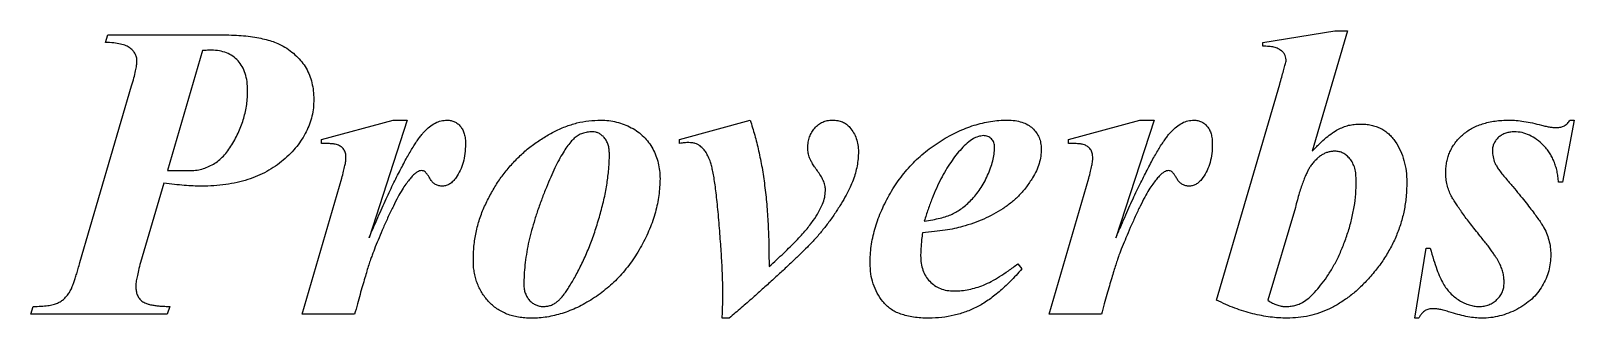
# Model space of a CAD drawing. Header units: inches. Extents: x -8.75 to 0, y -0.78 to 2.88.
# Drawn here: x -4.953 to -3.851, y 1.127 to 1.332 of the extents above; entities that cross this region are included whole.
import ezdxf

# ---------------------------------------------------------------- set-up
doc = ezdxf.new("R2010")
doc.units = ezdxf.units.IN
doc.header["$MEASUREMENT"] = 0

msp = doc.modelspace()

# ---------------------------------------------------------------- linework, layer by layer
at = {"color": 7, "linetype": 'Continuous', "lineweight": 25}
for p, q in [((-4.8992, 1.324), (-4.8976, 1.3296)), ((-4.8976, 1.3296), (-4.819, 1.3296)), ((-4.0728, 1.324), (-4.0215, 1.3324)), ((-4.0728, 1.3213), (-4.0728, 1.324)), ((-4.0123, 1.3324), (-4.0377, 1.2462)), ((-4.0215, 1.3324), (-4.0123, 1.3324)), ((-4.83, 1.3182), (-4.855, 1.2324)), ((-4.9175, 1.1666), (-4.8807, 1.293)), ((-4.1059, 1.1397), (-4.0608, 1.2942)), ((-4.745, 1.2546), (-4.6939, 1.2685)), ((-4.6838, 1.2685), (-4.7111, 1.1843)), ((-4.6939, 1.2685), (-4.6838, 1.2685)), ((-4.4894, 1.2546), (-4.4389, 1.2684)), ((-4.2116, 1.2546), (-4.1606, 1.2685)), ((-4.1504, 1.2685), (-4.1777, 1.1843)), ((-4.1606, 1.2685), (-4.1504, 1.2685)), ((-3.8505, 1.2685), (-3.8589, 1.224)), ((-3.8533, 1.2685), (-3.8505, 1.2685)), ((-4.745, 1.2518), (-4.745, 1.2546)), ((-4.4894, 1.2518), (-4.4894, 1.2546)), ((-4.2116, 1.2518), (-4.2116, 1.2546)), ((-4.8577, 1.2233), (-4.8743, 1.1666)), ((-4.855, 1.2324), (-4.8397, 1.2324)), ((-4.7589, 1.1296), (-4.7305, 1.227)), ((-4.2255, 1.1296), (-4.1972, 1.227)), ((-3.8589, 1.224), (-3.8616, 1.224)), ((-4.0496, 1.206), (-4.0692, 1.1396)), ((-3.9644, 1.1268), (-3.9561, 1.1768)), ((-3.9561, 1.1768), (-3.9533, 1.1768)), ((-4.2478, 1.1657), (-4.245, 1.162)), ((-4.9526, 1.1296), (-4.951, 1.1351)), ((-4.8533, 1.1351), (-4.8552, 1.1296)), ((-4.8552, 1.1296), (-4.9526, 1.1296)), ((-4.7214, 1.1296), (-4.7589, 1.1296)), ((-4.4539, 1.1268), (-4.4589, 1.1268)), ((-4.1881, 1.1296), (-4.2255, 1.1296)), ((-3.9616, 1.1268), (-3.9644, 1.1268))]:
    msp.add_line(p, q, dxfattribs=at)
for points, knots in [([(-4.8768, 1.3109), (-4.8769, 1.3118), (-4.877, 1.3135), (-4.878, 1.316), (-4.8796, 1.3182), (-4.8817, 1.3202), (-4.8848, 1.3219), (-4.8888, 1.323), (-4.8937, 1.3238), (-4.8973, 1.324), (-4.8992, 1.324)], [0, 0, 0, 0, 0.090566, 0.178833, 0.270337, 0.370081, 0.485564, 0.625447, 0.797243, 1, 1, 1, 1]), ([(-4.819, 1.3296), (-4.8164, 1.3296), (-4.8114, 1.3295), (-4.8042, 1.3291), (-4.7975, 1.3286), (-4.7914, 1.3276), (-4.7858, 1.3265), (-4.7809, 1.3251), (-4.7764, 1.3235), (-4.7738, 1.3221), (-4.7725, 1.3215)], [0, 0, 0, 0, 0.163848, 0.315152, 0.455891, 0.585636, 0.703621, 0.811387, 0.910454, 1, 1, 1, 1]), ([(-4.8237, 1.3185), (-4.8246, 1.3185), (-4.8267, 1.3184), (-4.8288, 1.3183), (-4.83, 1.3182)], [0, 0, 0, 0, 0.451686, 1, 1, 1, 1]), ([(-4.7978, 1.2896), (-4.7978, 1.2918), (-4.798, 1.2959), (-4.7993, 1.3017), (-4.8014, 1.3068), (-4.8045, 1.311), (-4.8083, 1.3144), (-4.8129, 1.3168), (-4.8181, 1.3182), (-4.8217, 1.3184), (-4.8237, 1.3185)], [0, 0, 0, 0, 0.14751, 0.281221, 0.402883, 0.520241, 0.635002, 0.748132, 0.869161, 1, 1, 1, 1]), ([(-4.7725, 1.3215), (-4.7707, 1.3204), (-4.7673, 1.3183), (-4.7629, 1.3144), (-4.7591, 1.3103), (-4.7559, 1.3057), (-4.7535, 1.3006), (-4.7518, 1.2952), (-4.7507, 1.2894), (-4.7506, 1.2854), (-4.7505, 1.2833)], [0, 0, 0, 0, 0.133338, 0.258971, 0.38038, 0.499689, 0.619148, 0.740069, 0.866718, 1, 1, 1, 1]), ([(-4.0593, 1.318), (-4.0602, 1.3185), (-4.0619, 1.3197), (-4.065, 1.3208), (-4.0687, 1.3213), (-4.0714, 1.3213), (-4.0728, 1.3213)], [0, 0, 0, 0, 0.211596, 0.440212, 0.701644, 1, 1, 1, 1]), ([(-4.0562, 1.3106), (-4.0562, 1.3113), (-4.0563, 1.3127), (-4.0569, 1.3148), (-4.0579, 1.3166), (-4.0589, 1.3175), (-4.0593, 1.318)], [0, 0, 0, 0, 0.268414, 0.513758, 0.75544, 1, 1, 1, 1]), ([(-4.8807, 1.293), (-4.8801, 1.2949), (-4.879, 1.2984), (-4.8779, 1.3034), (-4.877, 1.3074), (-4.8769, 1.3098), (-4.8768, 1.3109)], [0, 0, 0, 0, 0.3295955, 0.6062747, 0.8295498, 1, 1, 1, 1]), ([(-4.0608, 1.2942), (-4.0603, 1.2959), (-4.0594, 1.2991), (-4.0581, 1.3035), (-4.0571, 1.3073), (-4.0565, 1.3096), (-4.0562, 1.3106)], [0, 0, 0, 0, 0.315024, 0.585653, 0.815375, 1, 1, 1, 1]), ([(-4.8397, 1.2324), (-4.8381, 1.2324), (-4.835, 1.2325), (-4.8305, 1.2334), (-4.8262, 1.2349), (-4.8222, 1.2369), (-4.8184, 1.2396), (-4.8149, 1.2428), (-4.8118, 1.2466), (-4.8089, 1.2509), (-4.8064, 1.2555), (-4.804, 1.2602), (-4.8021, 1.265), (-4.8005, 1.2698), (-4.7993, 1.2747), (-4.7984, 1.2796), (-4.7979, 1.2846), (-4.7978, 1.288), (-4.7978, 1.2896)], [0, 0, 0, 0, 0.060932, 0.118935, 0.1761, 0.233211, 0.290728, 0.350597, 0.41338, 0.480231, 0.54853, 0.615035, 0.680529, 0.74521, 0.809031, 0.87247, 0.936388, 1, 1, 1, 1]), ([(-4.7505, 1.2833), (-4.7506, 1.2813), (-4.7507, 1.2773), (-4.7518, 1.2714), (-4.7535, 1.2656), (-4.7559, 1.2601), (-4.759, 1.2547), (-4.7627, 1.2495), (-4.7672, 1.2446), (-4.7723, 1.2398), (-4.7779, 1.2355), (-4.7841, 1.2316), (-4.7907, 1.2284), (-4.7978, 1.2258), (-4.8054, 1.2238), (-4.8135, 1.2223), (-4.822, 1.2214), (-4.8278, 1.2213), (-4.8308, 1.2213)], [0, 0, 0, 0, 0.053924, 0.106585, 0.159145, 0.212364, 0.266977, 0.323437, 0.382261, 0.444014, 0.507623, 0.571536, 0.636546, 0.703337, 0.772646, 0.844977, 0.920739, 1, 1, 1, 1]), ([(-4.6717, 1.2601), (-4.6705, 1.2614), (-4.6681, 1.2638), (-4.664, 1.2665), (-4.6597, 1.2682), (-4.6568, 1.2684), (-4.6554, 1.2685)], [0, 0, 0, 0, 0.283236, 0.539118, 0.77285, 1, 1, 1, 1]), ([(-4.6554, 1.2685), (-4.6544, 1.2684), (-4.6526, 1.2684), (-4.65, 1.2674), (-4.6477, 1.266), (-4.6457, 1.264), (-4.6441, 1.2615), (-4.643, 1.2585), (-4.6423, 1.2551), (-4.6422, 1.2526), (-4.6422, 1.2513)], [0, 0, 0, 0, 0.116379, 0.225761, 0.334619, 0.44808, 0.569236, 0.697368, 0.841074, 1, 1, 1, 1]), ([(-4.6366, 1.1682), (-4.6365, 1.1716), (-4.6364, 1.1783), (-4.6348, 1.1882), (-4.6323, 1.1978), (-4.6287, 1.2069), (-4.6243, 1.2156), (-4.6195, 1.2238), (-4.614, 1.2313), (-4.608, 1.2383), (-4.6016, 1.2448), (-4.5946, 1.2505), (-4.5871, 1.2557), (-4.5793, 1.2602), (-4.5711, 1.2639), (-4.5627, 1.2666), (-4.5542, 1.2682), (-4.5484, 1.2684), (-4.5455, 1.2685)], [0, 0, 0, 0, 0.068373, 0.135108, 0.201218, 0.267276, 0.332787, 0.396645, 0.459164, 0.521042, 0.582325, 0.643264, 0.703651, 0.764819, 0.825173, 0.88396, 0.941824, 1, 1, 1, 1]), ([(-4.5455, 1.2685), (-4.5436, 1.2684), (-4.5399, 1.2683), (-4.5343, 1.2672), (-4.5289, 1.2655), (-4.5238, 1.2632), (-4.519, 1.2603), (-4.5149, 1.2567), (-4.5113, 1.2526), (-4.5084, 1.248), (-4.5061, 1.2431), (-4.5045, 1.2378), (-4.5035, 1.2323), (-4.5034, 1.2286), (-4.5033, 1.2266)], [0, 0, 0, 0, 0.085554, 0.1696881, 0.253802, 0.3392591, 0.4235597, 0.5049416, 0.5853359, 0.6665296, 0.7484813, 0.8303396, 0.9138323, 1, 1, 1, 1]), ([(-4.4389, 1.2684), (-4.4378, 1.2648), (-4.4355, 1.2577), (-4.4328, 1.2463), (-4.4303, 1.2343), (-4.4285, 1.2216), (-4.427, 1.2081), (-4.4261, 1.194), (-4.4255, 1.1791), (-4.4255, 1.169), (-4.4254, 1.1638)], [0, 0, 0, 0, 0.104243, 0.214, 0.32976, 0.451209, 0.578589, 0.71255, 0.852839, 1, 1, 1, 1]), ([(-4.3978, 1.2486), (-4.3977, 1.25), (-4.3976, 1.2527), (-4.3966, 1.2564), (-4.3951, 1.2599), (-4.3929, 1.2628), (-4.3903, 1.2654), (-4.3872, 1.2672), (-4.3838, 1.2683), (-4.3814, 1.2684), (-4.3802, 1.2685)], [0, 0, 0, 0, 0.138435, 0.267383, 0.392941, 0.518087, 0.640699, 0.758575, 0.876076, 1, 1, 1, 1]), ([(-4.3802, 1.2685), (-4.379, 1.2684), (-4.3765, 1.2684), (-4.3731, 1.2673), (-4.3701, 1.2657), (-4.3685, 1.2641), (-4.3678, 1.2633)], [0, 0, 0, 0, 0.2716634, 0.5217898, 0.7600137, 1, 1, 1, 1]), ([(-4.3533, 1.1661), (-4.3533, 1.1682), (-4.3532, 1.1722), (-4.3525, 1.1783), (-4.3515, 1.1844), (-4.3499, 1.1905), (-4.348, 1.1966), (-4.3457, 1.2027), (-4.3429, 1.2088), (-4.3397, 1.2148), (-4.3362, 1.2207), (-4.3323, 1.2264), (-4.3281, 1.2317), (-4.3236, 1.2367), (-4.3189, 1.2415), (-4.3137, 1.2459), (-4.3083, 1.25), (-4.3026, 1.2538), (-4.2968, 1.2572), (-4.2909, 1.2602), (-4.285, 1.2628), (-4.2791, 1.2648), (-4.2732, 1.2665), (-4.2672, 1.2676), (-4.2613, 1.2684), (-4.2573, 1.2684), (-4.2554, 1.2685)], [0, 0, 0, 0, 0.039082, 0.078362, 0.117989, 0.158248, 0.199189, 0.24105, 0.28388, 0.328057, 0.3726, 0.416552, 0.459861, 0.503325, 0.546527, 0.59004, 0.633619, 0.677877, 0.721755, 0.764051, 0.805409, 0.845552, 0.884872, 0.923553, 0.962033, 1, 1, 1, 1]), ([(-4.2554, 1.2685), (-4.2535, 1.2684), (-4.2499, 1.2683), (-4.245, 1.2672), (-4.2407, 1.2654), (-4.2372, 1.2628), (-4.2345, 1.2596), (-4.2325, 1.2561), (-4.2313, 1.2521), (-4.2312, 1.2493), (-4.2311, 1.2479)], [0, 0, 0, 0, 0.1575562, 0.2966434, 0.4234006, 0.5426755, 0.6567005, 0.7687905, 0.8809523, 1, 1, 1, 1]), ([(-4.1384, 1.2601), (-4.1371, 1.2614), (-4.1347, 1.2638), (-4.1306, 1.2665), (-4.1264, 1.2682), (-4.1235, 1.2684), (-4.1221, 1.2685)], [0, 0, 0, 0, 0.283236, 0.539118, 0.77285, 1, 1, 1, 1]), ([(-4.1221, 1.2685), (-4.1211, 1.2684), (-4.1193, 1.2684), (-4.1167, 1.2674), (-4.1144, 1.266), (-4.1124, 1.264), (-4.1108, 1.2615), (-4.1097, 1.2585), (-4.109, 1.2551), (-4.1089, 1.2526), (-4.1089, 1.2513)], [0, 0, 0, 0, 0.116379, 0.225761, 0.334619, 0.44808, 0.569236, 0.697368, 0.841074, 1, 1, 1, 1]), ([(-3.9422, 1.2312), (-3.9422, 1.2325), (-3.9421, 1.235), (-3.9415, 1.2388), (-3.9406, 1.2424), (-3.9393, 1.2458), (-3.9376, 1.2491), (-3.9356, 1.2522), (-3.9331, 1.2551), (-3.9303, 1.2579), (-3.9272, 1.2604), (-3.9238, 1.2626), (-3.92, 1.2644), (-3.916, 1.2659), (-3.9116, 1.267), (-3.9069, 1.2679), (-3.902, 1.2684), (-3.8986, 1.2684), (-3.8968, 1.2685)], [0, 0, 0, 0, 0.059206, 0.117017, 0.172813, 0.228349, 0.283605, 0.339563, 0.39695, 0.45597, 0.516732, 0.578175, 0.641074, 0.706379, 0.774283, 0.845821, 0.920436, 1, 1, 1, 1]), ([(-3.8968, 1.2685), (-3.8952, 1.2684), (-3.8917, 1.2684), (-3.8862, 1.2676), (-3.8801, 1.2665), (-3.876, 1.2654), (-3.8738, 1.2649)], [0, 0, 0, 0, 0.213653, 0.4494, 0.711873, 1, 1, 1, 1]), ([(-3.8629, 1.2631), (-3.8619, 1.2632), (-3.8601, 1.2633), (-3.8574, 1.2644), (-3.8551, 1.2661), (-3.8539, 1.2677), (-3.8533, 1.2685)], [0, 0, 0, 0, 0.248846, 0.485926, 0.732908, 1, 1, 1, 1]), ([(-4.7111, 1.1843), (-4.71, 1.1868), (-4.7079, 1.1917), (-4.7048, 1.1988), (-4.7018, 1.2056), (-4.6989, 1.212), (-4.6961, 1.218), (-4.6934, 1.2237), (-4.6908, 1.229), (-4.6882, 1.2339), (-4.6858, 1.2385), (-4.6836, 1.2427), (-4.6813, 1.2465), (-4.6792, 1.2499), (-4.6772, 1.253), (-4.6753, 1.2557), (-4.6735, 1.2581), (-4.6723, 1.2595), (-4.6717, 1.2601)], [0, 0, 0, 0, 0.095301, 0.18648, 0.272875, 0.354696, 0.432414, 0.506037, 0.574896, 0.639227, 0.699262, 0.755246, 0.806323, 0.853838, 0.896685, 0.935191, 0.96984, 1, 1, 1, 1]), ([(-4.5516, 1.2601), (-4.5528, 1.2601), (-4.5552, 1.26), (-4.5587, 1.2591), (-4.5618, 1.2577), (-4.5636, 1.2563), (-4.5645, 1.2556)], [0, 0, 0, 0, 0.2679971, 0.5173471, 0.7577141, 1, 1, 1, 1]), ([(-4.5394, 1.2441), (-4.5395, 1.2453), (-4.5395, 1.2476), (-4.5402, 1.2508), (-4.5414, 1.2536), (-4.543, 1.256), (-4.5449, 1.2578), (-4.547, 1.2592), (-4.5492, 1.26), (-4.5508, 1.2601), (-4.5516, 1.2601)], [0, 0, 0, 0, 0.160943, 0.307485, 0.440153, 0.565263, 0.682999, 0.791977, 0.894836, 1, 1, 1, 1]), ([(-4.3678, 1.2633), (-4.3668, 1.262), (-4.3649, 1.2596), (-4.363, 1.2553), (-4.3619, 1.2507), (-4.3617, 1.2475), (-4.3616, 1.2459)], [0, 0, 0, 0, 0.2487165, 0.4927091, 0.7403932, 1, 1, 1, 1]), ([(-4.2724, 1.2574), (-4.2736, 1.2572), (-4.2762, 1.2569), (-4.2801, 1.255), (-4.2842, 1.252), (-4.2867, 1.2494), (-4.2881, 1.248)], [0, 0, 0, 0, 0.195013, 0.416861, 0.68378, 1, 1, 1, 1]), ([(-4.2644, 1.2489), (-4.2644, 1.2495), (-4.2645, 1.2507), (-4.2649, 1.2524), (-4.2656, 1.2539), (-4.2667, 1.2551), (-4.2678, 1.2562), (-4.2692, 1.2569), (-4.2708, 1.2573), (-4.2719, 1.2574), (-4.2724, 1.2574)], [0, 0, 0, 0, 0.142801, 0.272978, 0.397465, 0.51751, 0.637554, 0.753126, 0.873718, 1, 1, 1, 1]), ([(-4.1777, 1.1843), (-4.1767, 1.1868), (-4.1746, 1.1917), (-4.1715, 1.1988), (-4.1685, 1.2056), (-4.1656, 1.212), (-4.1628, 1.218), (-4.16, 1.2237), (-4.1574, 1.229), (-4.1549, 1.2339), (-4.1525, 1.2385), (-4.1502, 1.2427), (-4.148, 1.2465), (-4.1459, 1.2499), (-4.1439, 1.253), (-4.142, 1.2557), (-4.1402, 1.2581), (-4.139, 1.2595), (-4.1384, 1.2601)], [0, 0, 0, 0, 0.095301, 0.18648, 0.272875, 0.354696, 0.432414, 0.506037, 0.574896, 0.639227, 0.699262, 0.755246, 0.806323, 0.853838, 0.896685, 0.935191, 0.96984, 1, 1, 1, 1]), ([(-4.0377, 1.2462), (-4.0359, 1.248), (-4.0327, 1.2514), (-4.0279, 1.2558), (-4.0235, 1.2592), (-4.0195, 1.2618), (-4.0155, 1.2635), (-4.0116, 1.2649), (-4.0075, 1.2655), (-4.0047, 1.2656), (-4.0033, 1.2657)], [0, 0, 0, 0, 0.184846, 0.344317, 0.47992, 0.592557, 0.693869, 0.794346, 0.895669, 1, 1, 1, 1]), ([(-4.0033, 1.2657), (-4.0019, 1.2657), (-3.9993, 1.2656), (-3.9955, 1.265), (-3.992, 1.264), (-3.9886, 1.2627), (-3.9856, 1.2608), (-3.9829, 1.2587), (-3.9804, 1.2561), (-3.9775, 1.2521), (-3.9744, 1.2467), (-3.9719, 1.2396), (-3.9703, 1.232), (-3.9701, 1.2268), (-3.97, 1.2241)], [0, 0, 0, 0, 0.067552, 0.131356, 0.19243, 0.251963, 0.309557, 0.367895, 0.427398, 0.48905, 0.613746, 0.738799, 0.866257, 1, 1, 1, 1]), ([(-3.8932, 1.2601), (-3.8943, 1.2601), (-3.8964, 1.26), (-3.8994, 1.2592), (-3.9021, 1.258), (-3.9045, 1.2563), (-3.9064, 1.2542), (-3.9078, 1.2519), (-3.9088, 1.2494), (-3.9088, 1.2476), (-3.9089, 1.2467)], [0, 0, 0, 0, 0.142331, 0.273091, 0.401783, 0.528907, 0.653372, 0.767895, 0.882167, 1, 1, 1, 1]), ([(-3.8616, 1.224), (-3.8618, 1.2254), (-3.862, 1.2281), (-3.8627, 1.2319), (-3.8637, 1.2356), (-3.8649, 1.239), (-3.8664, 1.2422), (-3.8681, 1.2452), (-3.8701, 1.248), (-3.8732, 1.2512), (-3.8771, 1.2548), (-3.8823, 1.2578), (-3.8877, 1.2598), (-3.8914, 1.26), (-3.8932, 1.2601)], [0, 0, 0, 0, 0.077861, 0.152341, 0.223862, 0.292897, 0.359225, 0.425334, 0.489584, 0.554298, 0.677497, 0.790085, 0.895581, 1, 1, 1, 1]), ([(-3.8738, 1.2649), (-3.8727, 1.2646), (-3.8707, 1.2641), (-3.8678, 1.2635), (-3.8652, 1.2632), (-3.8636, 1.2631), (-3.8629, 1.2631)], [0, 0, 0, 0, 0.301428, 0.568151, 0.800344, 1, 1, 1, 1]), ([(-4.7276, 1.2414), (-4.7276, 1.2426), (-4.7277, 1.2448), (-4.729, 1.2476), (-4.731, 1.2496), (-4.7332, 1.2507), (-4.7355, 1.2514), (-4.738, 1.2516), (-4.7412, 1.2518), (-4.7436, 1.2518), (-4.745, 1.2518)], [0, 0, 0, 0, 0.150745, 0.274893, 0.388689, 0.507831, 0.584565, 0.690788, 0.829821, 1, 1, 1, 1]), ([(-4.6422, 1.2513), (-4.6423, 1.2491), (-4.6424, 1.2446), (-4.6437, 1.2383), (-4.6458, 1.2325), (-4.6479, 1.2291), (-4.6489, 1.2274)], [0, 0, 0, 0, 0.270819, 0.5253759, 0.7655508, 1, 1, 1, 1]), ([(-4.5645, 1.2556), (-4.5654, 1.2547), (-4.5673, 1.2528), (-4.5699, 1.2492), (-4.5727, 1.245), (-4.5756, 1.2399), (-4.5785, 1.2341), (-4.5815, 1.2275), (-4.5846, 1.2201), (-4.5877, 1.2122), (-4.5907, 1.2039), (-4.5933, 1.1957), (-4.5955, 1.1877), (-4.5974, 1.18), (-4.5988, 1.1724), (-4.5998, 1.165), (-4.6004, 1.1578), (-4.6005, 1.1531), (-4.6005, 1.1508)], [0, 0, 0, 0, 0.033249, 0.072559, 0.117666, 0.169098, 0.227007, 0.290985, 0.362132, 0.439493, 0.518973, 0.59539, 0.668972, 0.739827, 0.808386, 0.874496, 0.93831, 1, 1, 1, 1]), ([(-4.4827, 1.2524), (-4.4837, 1.2524), (-4.486, 1.2523), (-4.4882, 1.252), (-4.4894, 1.2518)], [0, 0, 0, 0, 0.45654, 1, 1, 1, 1]), ([(-4.4746, 1.25), (-4.4752, 1.2504), (-4.4763, 1.2511), (-4.4782, 1.2518), (-4.4804, 1.2523), (-4.4819, 1.2524), (-4.4827, 1.2524)], [0, 0, 0, 0, 0.232086, 0.46643, 0.725898, 1, 1, 1, 1]), ([(-4.4672, 1.2384), (-4.4677, 1.2397), (-4.4686, 1.242), (-4.4703, 1.2452), (-4.4723, 1.2479), (-4.4739, 1.2493), (-4.4746, 1.25)], [0, 0, 0, 0, 0.289137, 0.548352, 0.781906, 1, 1, 1, 1]), ([(-4.3616, 1.2459), (-4.3617, 1.2442), (-4.3618, 1.2408), (-4.3625, 1.2357), (-4.3637, 1.2306), (-4.3654, 1.2255), (-4.3676, 1.2202), (-4.3705, 1.2146), (-4.374, 1.2085), (-4.3781, 1.2021), (-4.3826, 1.1956), (-4.3875, 1.1894), (-4.3926, 1.1833), (-4.3963, 1.1796), (-4.3981, 1.1777)], [0, 0, 0, 0, 0.064783, 0.129556, 0.194885, 0.261318, 0.332625, 0.412107, 0.5013, 0.598985, 0.700631, 0.801465, 0.901059, 1, 1, 1, 1]), ([(-4.3852, 1.2178), (-4.3852, 1.2189), (-4.3853, 1.2212), (-4.3864, 1.2246), (-4.388, 1.228), (-4.3902, 1.2313), (-4.3925, 1.2343), (-4.3942, 1.2371), (-4.3956, 1.2394), (-4.3968, 1.2419), (-4.3976, 1.245), (-4.3977, 1.2474), (-4.3978, 1.2486)], [0, 0, 0, 0, 0.098795, 0.202351, 0.312663, 0.432816, 0.549123, 0.646243, 0.724699, 0.785296, 0.889747, 1, 1, 1, 1]), ([(-4.3146, 1.1963), (-4.3126, 1.1966), (-4.3088, 1.1971), (-4.3035, 1.1983), (-4.2988, 1.1996), (-4.2948, 1.2012), (-4.2912, 1.203), (-4.2878, 1.2054), (-4.2843, 1.2081), (-4.2809, 1.2114), (-4.2777, 1.2151), (-4.2746, 1.2193), (-4.2718, 1.2239), (-4.2693, 1.229), (-4.2672, 1.2341), (-4.2656, 1.2392), (-4.2646, 1.2441), (-4.2645, 1.2473), (-4.2644, 1.2489)], [0, 0, 0, 0, 0.076865, 0.145034, 0.205136, 0.257311, 0.307089, 0.35899, 0.414116, 0.473151, 0.535406, 0.600225, 0.668527, 0.740015, 0.811443, 0.877706, 0.940411, 1, 1, 1, 1]), ([(-4.2881, 1.248), (-4.2894, 1.2465), (-4.2921, 1.2434), (-4.2958, 1.2382), (-4.2994, 1.2326), (-4.3028, 1.2263), (-4.306, 1.2196), (-4.3091, 1.2123), (-4.312, 1.2045), (-4.3137, 1.1991), (-4.3146, 1.1963)], [0, 0, 0, 0, 0.102496, 0.210714, 0.32463, 0.445355, 0.572975, 0.707181, 0.84953, 1, 1, 1, 1]), ([(-4.2311, 1.2479), (-4.2312, 1.2461), (-4.2313, 1.2426), (-4.2325, 1.2373), (-4.2344, 1.2321), (-4.2363, 1.2288), (-4.2372, 1.2272)], [0, 0, 0, 0, 0.242528, 0.485953, 0.737487, 1, 1, 1, 1]), ([(-4.1942, 1.2414), (-4.1943, 1.2426), (-4.1944, 1.2448), (-4.1957, 1.2476), (-4.1977, 1.2496), (-4.1999, 1.2507), (-4.2021, 1.2514), (-4.2047, 1.2516), (-4.2079, 1.2518), (-4.2103, 1.2518), (-4.2116, 1.2518)], [0, 0, 0, 0, 0.150745, 0.274893, 0.388689, 0.507831, 0.584565, 0.690788, 0.829821, 1, 1, 1, 1]), ([(-4.1089, 1.2513), (-4.1089, 1.2491), (-4.1091, 1.2446), (-4.1104, 1.2383), (-4.1124, 1.2325), (-4.1145, 1.2291), (-4.1156, 1.2274)], [0, 0, 0, 0, 0.270819, 0.5253759, 0.7655508, 1, 1, 1, 1]), ([(-4.0213, 1.2463), (-4.0221, 1.2462), (-4.0237, 1.2461), (-4.0262, 1.2457), (-4.0285, 1.2448), (-4.0307, 1.2436), (-4.0329, 1.2421), (-4.0349, 1.2402), (-4.0369, 1.238), (-4.0381, 1.2364), (-4.0387, 1.2355)], [0, 0, 0, 0, 0.116201, 0.230264, 0.345464, 0.462815, 0.584101, 0.715154, 0.851951, 1, 1, 1, 1]), ([(-4.0061, 1.2249), (-4.0062, 1.2265), (-4.0063, 1.2296), (-4.007, 1.234), (-4.0085, 1.2377), (-4.0105, 1.2408), (-4.0129, 1.2432), (-4.0155, 1.245), (-4.0183, 1.246), (-4.0203, 1.2462), (-4.0213, 1.2463)], [0, 0, 0, 0, 0.168446, 0.318428, 0.453254, 0.577876, 0.693601, 0.798426, 0.899608, 1, 1, 1, 1]), ([(-3.9089, 1.2467), (-3.9088, 1.2452), (-3.9086, 1.2422), (-3.9075, 1.2385), (-3.9059, 1.2355), (-3.9042, 1.2329), (-3.902, 1.23), (-3.9003, 1.2279), (-3.8994, 1.2269)], [0, 0, 0, 0, 0.201119, 0.398406, 0.508601, 0.646353, 0.809974, 1, 1, 1, 1]), ([(-4.7305, 1.227), (-4.7301, 1.2286), (-4.7293, 1.2316), (-4.7284, 1.2357), (-4.7277, 1.2388), (-4.7276, 1.2407), (-4.7276, 1.2414)], [0, 0, 0, 0, 0.350075, 0.630908, 0.849316, 1, 1, 1, 1]), ([(-4.5767, 1.1387), (-4.5761, 1.1392), (-4.5749, 1.1402), (-4.5731, 1.1422), (-4.5713, 1.1446), (-4.5694, 1.1474), (-4.5674, 1.1506), (-4.5652, 1.1541), (-4.563, 1.1581), (-4.56, 1.1641), (-4.5562, 1.172), (-4.5521, 1.182), (-4.5486, 1.1924), (-4.5454, 1.2032), (-4.5427, 1.2139), (-4.5409, 1.2244), (-4.5397, 1.2344), (-4.5395, 1.2409), (-4.5394, 1.2441)], [0, 0, 0, 0, 0.019705, 0.042924, 0.069319, 0.09916, 0.132071, 0.168505, 0.208627, 0.25247, 0.344777, 0.439194, 0.536414, 0.636224, 0.735117, 0.828115, 0.916399, 1, 1, 1, 1]), ([(-4.4584, 1.1455), (-4.4584, 1.147), (-4.4585, 1.1502), (-4.4586, 1.1552), (-4.4588, 1.1607), (-4.4591, 1.1666), (-4.4595, 1.1731), (-4.46, 1.18), (-4.4605, 1.1874), (-4.4611, 1.1951), (-4.4618, 1.2026), (-4.4625, 1.2098), (-4.4632, 1.2162), (-4.4639, 1.2219), (-4.4647, 1.227), (-4.4655, 1.2314), (-4.4663, 1.2352), (-4.4669, 1.2374), (-4.4672, 1.2384)], [0, 0, 0, 0, 0.048283, 0.102152, 0.160691, 0.224816, 0.29365, 0.367639, 0.447219, 0.531533, 0.614962, 0.691458, 0.760616, 0.822862, 0.877357, 0.925441, 0.966328, 1, 1, 1, 1]), ([(-4.1972, 1.227), (-4.1967, 1.2286), (-4.1959, 1.2316), (-4.195, 1.2357), (-4.1944, 1.2388), (-4.1943, 1.2407), (-4.1942, 1.2414)], [0, 0, 0, 0, 0.350075, 0.630908, 0.849316, 1, 1, 1, 1]), ([(-4.0387, 1.2355), (-4.0392, 1.2349), (-4.0401, 1.2334), (-4.0414, 1.231), (-4.0427, 1.228), (-4.0441, 1.2245), (-4.0454, 1.2206), (-4.0469, 1.2162), (-4.0482, 1.2113), (-4.0492, 1.2078), (-4.0496, 1.206)], [0, 0, 0, 0, 0.074716, 0.162005, 0.26594, 0.382544, 0.514634, 0.660627, 0.823694, 1, 1, 1, 1]), ([(-4.8308, 1.2213), (-4.8327, 1.2213), (-4.8368, 1.2213), (-4.8432, 1.2218), (-4.8503, 1.2224), (-4.8552, 1.223), (-4.8577, 1.2233)], [0, 0, 0, 0, 0.2154021, 0.4536886, 0.7151484, 1, 1, 1, 1]), ([(-4.6765, 1.2315), (-4.6771, 1.2311), (-4.6784, 1.2302), (-4.6804, 1.2283), (-4.6825, 1.2257), (-4.685, 1.2225), (-4.6877, 1.2184), (-4.6907, 1.2131), (-4.6939, 1.2067), (-4.6974, 1.1994), (-4.7008, 1.1918), (-4.7039, 1.1846), (-4.7065, 1.178), (-4.7086, 1.1728), (-4.7101, 1.1685), (-4.7114, 1.1648), (-4.7127, 1.1604), (-4.7141, 1.1554), (-4.7158, 1.1498), (-4.7176, 1.1436), (-4.7194, 1.1368), (-4.7207, 1.1321), (-4.7214, 1.1296)], [0, 0, 0, 0, 0.018512, 0.042511, 0.072038, 0.107513, 0.150611, 0.204319, 0.267951, 0.342632, 0.41874, 0.488356, 0.551653, 0.608652, 0.63804, 0.673035, 0.713772, 0.759641, 0.811495, 0.868854, 0.93162, 1, 1, 1, 1]), ([(-4.6735, 1.2324), (-4.674, 1.2323), (-4.6751, 1.2322), (-4.676, 1.2317), (-4.6765, 1.2315)], [0, 0, 0, 0, 0.471736, 1, 1, 1, 1]), ([(-4.6585, 1.2213), (-4.6594, 1.2213), (-4.6612, 1.2214), (-4.6636, 1.2223), (-4.6656, 1.2238), (-4.6671, 1.2259), (-4.6683, 1.228), (-4.6694, 1.2296), (-4.6703, 1.2308), (-4.6712, 1.2317), (-4.6722, 1.2322), (-4.6731, 1.2323), (-4.6735, 1.2324)], [0, 0, 0, 0, 0.137153, 0.261675, 0.387414, 0.520635, 0.64693, 0.748142, 0.820248, 0.868457, 0.935312, 1, 1, 1, 1]), ([(-4.6489, 1.2274), (-4.6496, 1.2265), (-4.6509, 1.2248), (-4.6533, 1.2228), (-4.6559, 1.2215), (-4.6576, 1.2213), (-4.6585, 1.2213)], [0, 0, 0, 0, 0.294309, 0.549668, 0.77758, 1, 1, 1, 1]), ([(-4.5033, 1.2266), (-4.5034, 1.2246), (-4.5035, 1.2206), (-4.5041, 1.2146), (-4.5051, 1.2086), (-4.5065, 1.2026), (-4.5084, 1.1965), (-4.5107, 1.1905), (-4.5135, 1.1845), (-4.5165, 1.1785), (-4.5199, 1.1727), (-4.5236, 1.1672), (-4.5276, 1.162), (-4.5318, 1.157), (-4.5363, 1.1525), (-4.5411, 1.1482), (-4.5461, 1.1442), (-4.5514, 1.1406), (-4.5568, 1.1374), (-4.5622, 1.1345), (-4.5676, 1.1322), (-4.5731, 1.1302), (-4.5785, 1.1287), (-4.584, 1.1276), (-4.5895, 1.1269), (-4.5932, 1.1269), (-4.595, 1.1268)], [0, 0, 0, 0, 0.040288, 0.081046, 0.121912, 0.163592, 0.205763, 0.249164, 0.293302, 0.33884, 0.384474, 0.429222, 0.47316, 0.516609, 0.559725, 0.602707, 0.645492, 0.688706, 0.731235, 0.772081, 0.811808, 0.850842, 0.888714, 0.926191, 0.963211, 1, 1, 1, 1]), ([(-4.2372, 1.2272), (-4.2387, 1.225), (-4.2415, 1.2206), (-4.2466, 1.2147), (-4.2523, 1.2095), (-4.2585, 1.205), (-4.2651, 1.201), (-4.2722, 1.1976), (-4.2795, 1.1946), (-4.2847, 1.1931), (-4.2873, 1.1923)], [0, 0, 0, 0, 0.1266879, 0.250228, 0.3725139, 0.4946796, 0.6176413, 0.7427392, 0.8698219, 1, 1, 1, 1]), ([(-4.1432, 1.2315), (-4.1438, 1.2311), (-4.1451, 1.2302), (-4.147, 1.2283), (-4.1492, 1.2257), (-4.1517, 1.2225), (-4.1544, 1.2184), (-4.1573, 1.2131), (-4.1606, 1.2067), (-4.164, 1.1994), (-4.1674, 1.1918), (-4.1705, 1.1846), (-4.1732, 1.178), (-4.1753, 1.1728), (-4.1767, 1.1685), (-4.178, 1.1648), (-4.1793, 1.1604), (-4.1808, 1.1554), (-4.1825, 1.1498), (-4.1842, 1.1436), (-4.1861, 1.1368), (-4.1874, 1.1321), (-4.1881, 1.1296)], [0, 0, 0, 0, 0.018512, 0.042511, 0.072038, 0.107513, 0.150611, 0.204319, 0.267951, 0.342632, 0.41874, 0.488356, 0.551653, 0.608652, 0.63804, 0.673035, 0.713772, 0.759641, 0.811495, 0.868854, 0.93162, 1, 1, 1, 1]), ([(-4.1402, 1.2324), (-4.1407, 1.2323), (-4.1418, 1.2322), (-4.1427, 1.2317), (-4.1432, 1.2315)], [0, 0, 0, 0, 0.471736, 1, 1, 1, 1]), ([(-4.1252, 1.2213), (-4.1261, 1.2213), (-4.1278, 1.2214), (-4.1302, 1.2223), (-4.1323, 1.2238), (-4.1338, 1.2259), (-4.135, 1.228), (-4.1361, 1.2296), (-4.1369, 1.2308), (-4.1378, 1.2317), (-4.1389, 1.2322), (-4.1398, 1.2323), (-4.1402, 1.2324)], [0, 0, 0, 0, 0.137153, 0.261675, 0.387414, 0.520635, 0.64693, 0.748142, 0.820248, 0.868457, 0.935312, 1, 1, 1, 1]), ([(-4.1156, 1.2274), (-4.1163, 1.2265), (-4.1176, 1.2248), (-4.12, 1.2228), (-4.1225, 1.2215), (-4.1243, 1.2213), (-4.1252, 1.2213)], [0, 0, 0, 0, 0.294309, 0.549668, 0.77758, 1, 1, 1, 1]), ([(-4.0442, 1.1382), (-4.0428, 1.1392), (-4.0398, 1.1413), (-4.0356, 1.1454), (-4.0313, 1.1505), (-4.0269, 1.1565), (-4.0227, 1.1633), (-4.0187, 1.1709), (-4.0152, 1.1792), (-4.012, 1.188), (-4.0094, 1.1972), (-4.0075, 1.2064), (-4.0063, 1.2157), (-4.0062, 1.2218), (-4.0061, 1.2249)], [0, 0, 0, 0, 0.052126, 0.112104, 0.179808, 0.256348, 0.3395, 0.426674, 0.518544, 0.615719, 0.714508, 0.810976, 0.905798, 1, 1, 1, 1]), ([(-3.97, 1.2241), (-3.9701, 1.2209), (-3.9702, 1.2145), (-3.9716, 1.205), (-3.9738, 1.1958), (-3.9769, 1.1869), (-3.9809, 1.1782), (-3.9858, 1.1698), (-3.9916, 1.1617), (-3.996, 1.1566), (-3.9983, 1.154)], [0, 0, 0, 0, 0.125132, 0.24801, 0.369695, 0.491308, 0.614205, 0.739291, 0.867145, 1, 1, 1, 1]), ([(-3.9383, 1.2143), (-3.9389, 1.2155), (-3.9401, 1.2181), (-3.9413, 1.2222), (-3.9421, 1.2266), (-3.9422, 1.2296), (-3.9422, 1.2312)], [0, 0, 0, 0, 0.238905, 0.484724, 0.736486, 1, 1, 1, 1]), ([(-3.8994, 1.2269), (-3.8977, 1.2249), (-3.8944, 1.2211), (-3.8899, 1.2156), (-3.8858, 1.2106), (-3.8823, 1.206), (-3.8792, 1.202), (-3.8766, 1.1984), (-3.8744, 1.1953), (-3.8723, 1.1919), (-3.8702, 1.1878), (-3.8685, 1.1827), (-3.8674, 1.1775), (-3.8673, 1.174), (-3.8672, 1.1722)], [0, 0, 0, 0, 0.120187, 0.230514, 0.329957, 0.419154, 0.497491, 0.565519, 0.623828, 0.671023, 0.754262, 0.836198, 0.917475, 1, 1, 1, 1]), ([(-4.4254, 1.1638), (-4.4236, 1.1654), (-4.42, 1.1686), (-4.415, 1.1733), (-4.4104, 1.1778), (-4.4061, 1.182), (-4.4025, 1.1861), (-4.3991, 1.1898), (-4.3963, 1.1933), (-4.3932, 1.1976), (-4.3901, 1.2024), (-4.3874, 1.208), (-4.3855, 1.213), (-4.3853, 1.2163), (-4.3852, 1.2178)], [0, 0, 0, 0, 0.107638, 0.208494, 0.301714, 0.388681, 0.467682, 0.540069, 0.605572, 0.664742, 0.768504, 0.858207, 0.934597, 1, 1, 1, 1]), ([(-3.9176, 1.1855), (-3.9188, 1.187), (-3.9212, 1.1899), (-3.9244, 1.1942), (-3.9275, 1.1981), (-3.9302, 1.2019), (-3.9327, 1.2054), (-3.9348, 1.2085), (-3.9367, 1.2115), (-3.9378, 1.2134), (-3.9383, 1.2143)], [0, 0, 0, 0, 0.163661, 0.315484, 0.456034, 0.586544, 0.706092, 0.815425, 0.912231, 1, 1, 1, 1]), ([(-4.2873, 1.1923), (-4.2892, 1.1918), (-4.2933, 1.1908), (-4.3, 1.1896), (-4.3077, 1.1887), (-4.3131, 1.1882), (-4.3159, 1.1879)], [0, 0, 0, 0, 0.20459, 0.439082, 0.704993, 1, 1, 1, 1]), ([(-4.3159, 1.1879), (-4.3161, 1.1864), (-4.3165, 1.1833), (-4.3168, 1.179), (-4.3171, 1.1751), (-4.3172, 1.1727), (-4.3172, 1.1715)], [0, 0, 0, 0, 0.289329, 0.553966, 0.789077, 1, 1, 1, 1]), ([(-3.9005, 1.1522), (-3.9006, 1.1534), (-3.9006, 1.1557), (-3.9012, 1.159), (-3.9022, 1.1623), (-3.9033, 1.1651), (-3.9045, 1.1674), (-3.9056, 1.1693), (-3.907, 1.1714), (-3.9087, 1.1738), (-3.9105, 1.1764), (-3.9126, 1.1793), (-3.9151, 1.1823), (-3.9167, 1.1844), (-3.9176, 1.1855)], [0, 0, 0, 0, 0.088712, 0.178529, 0.267307, 0.359485, 0.410281, 0.468331, 0.535758, 0.61169, 0.695535, 0.788902, 0.890017, 1, 1, 1, 1]), ([(-4.595, 1.1268), (-4.5966, 1.1268), (-4.5997, 1.1269), (-4.6043, 1.1275), (-4.6086, 1.1284), (-4.6126, 1.1297), (-4.6163, 1.1314), (-4.6198, 1.1335), (-4.623, 1.136), (-4.6258, 1.1388), (-4.6284, 1.1419), (-4.6306, 1.1451), (-4.6325, 1.1486), (-4.634, 1.1522), (-4.6352, 1.156), (-4.636, 1.1599), (-4.6366, 1.164), (-4.6366, 1.1668), (-4.6366, 1.1682)], [0, 0, 0, 0, 0.072878, 0.142298, 0.208199, 0.271692, 0.33365, 0.394303, 0.454151, 0.514931, 0.575502, 0.635011, 0.694027, 0.75313, 0.812473, 0.873468, 0.935645, 1, 1, 1, 1]), ([(-4.3981, 1.1777), (-4.3999, 1.1759), (-4.4035, 1.1723), (-4.4093, 1.1667), (-4.4156, 1.1609), (-4.4223, 1.1547), (-4.4295, 1.1482), (-4.4372, 1.1413), (-4.4454, 1.1341), (-4.451, 1.1293), (-4.4539, 1.1268)], [0, 0, 0, 0, 0.098776, 0.204886, 0.318774, 0.440003, 0.568615, 0.705005, 0.848797, 1, 1, 1, 1]), ([(-4.3172, 1.1715), (-4.3171, 1.1697), (-4.317, 1.1662), (-4.3157, 1.1612), (-4.3137, 1.1568), (-4.3108, 1.1531), (-4.3073, 1.15), (-4.3031, 1.1478), (-4.2983, 1.1465), (-4.295, 1.1463), (-4.2932, 1.1463)], [0, 0, 0, 0, 0.138619, 0.267658, 0.388404, 0.508312, 0.626725, 0.744958, 0.866809, 1, 1, 1, 1]), ([(-3.9533, 1.1768), (-3.9525, 1.1741), (-3.9511, 1.169), (-3.9487, 1.162), (-3.9465, 1.1563), (-3.9442, 1.1517), (-3.9418, 1.148), (-3.939, 1.1448), (-3.936, 1.1419), (-3.9325, 1.1395), (-3.929, 1.1376), (-3.9255, 1.1363), (-3.922, 1.1353), (-3.9197, 1.1352), (-3.9185, 1.1351)], [0, 0, 0, 0, 0.14611, 0.271517, 0.375986, 0.460515, 0.53329, 0.604763, 0.675568, 0.747344, 0.817325, 0.88161, 0.942014, 1, 1, 1, 1]), ([(-3.8672, 1.1722), (-3.8673, 1.1702), (-3.8674, 1.1664), (-3.8686, 1.1607), (-3.8705, 1.1551), (-3.8732, 1.1498), (-3.8766, 1.1448), (-3.8808, 1.1403), (-3.8858, 1.1364), (-3.8914, 1.133), (-3.8974, 1.1303), (-3.9037, 1.1283), (-3.9101, 1.127), (-3.9144, 1.1269), (-3.9166, 1.1268)], [0, 0, 0, 0, 0.0782204, 0.1554347, 0.2331657, 0.3131295, 0.3943894, 0.475572, 0.5605278, 0.6491268, 0.7385414, 0.8265855, 0.9130609, 1, 1, 1, 1]), ([(-4.925, 1.1453), (-4.9248, 1.1456), (-4.9243, 1.1465), (-4.9236, 1.148), (-4.9227, 1.15), (-4.9218, 1.1525), (-4.9209, 1.1554), (-4.9198, 1.1587), (-4.9187, 1.1625), (-4.918, 1.1652), (-4.9175, 1.1666)], [0, 0, 0, 0, 0.055906, 0.132249, 0.227686, 0.342372, 0.475778, 0.630438, 0.804558, 1, 1, 1, 1]), ([(-4.8743, 1.1666), (-4.8748, 1.1647), (-4.8757, 1.1613), (-4.8767, 1.1566), (-4.8775, 1.1528), (-4.8776, 1.1505), (-4.8777, 1.1495)], [0, 0, 0, 0, 0.332273, 0.607831, 0.830175, 1, 1, 1, 1]), ([(-4.3113, 1.1268), (-4.3132, 1.1268), (-4.3168, 1.1269), (-4.3221, 1.1275), (-4.327, 1.1284), (-4.3313, 1.1297), (-4.3353, 1.1313), (-4.3387, 1.1334), (-4.3417, 1.1358), (-4.345, 1.1395), (-4.3484, 1.1447), (-4.3512, 1.1514), (-4.353, 1.1586), (-4.3532, 1.1636), (-4.3533, 1.1661)], [0, 0, 0, 0, 0.087244, 0.167641, 0.242272, 0.311244, 0.376044, 0.436772, 0.49455, 0.55161, 0.663388, 0.773209, 0.884729, 1, 1, 1, 1]), ([(-4.245, 1.162), (-4.2463, 1.1605), (-4.249, 1.1574), (-4.2531, 1.1532), (-4.2571, 1.1493), (-4.2611, 1.1457), (-4.2651, 1.1425), (-4.269, 1.1396), (-4.2729, 1.137), (-4.2781, 1.1342), (-4.2849, 1.1312), (-4.2933, 1.1287), (-4.3021, 1.1271), (-4.3082, 1.1269), (-4.3113, 1.1268)], [0, 0, 0, 0, 0.0791, 0.154916, 0.227172, 0.295979, 0.361898, 0.424661, 0.484745, 0.542227, 0.654471, 0.766987, 0.881447, 1, 1, 1, 1]), ([(-4.2932, 1.1463), (-4.2915, 1.1463), (-4.288, 1.1464), (-4.2827, 1.1473), (-4.2774, 1.1486), (-4.2721, 1.1505), (-4.2665, 1.1532), (-4.2606, 1.1566), (-4.2543, 1.1608), (-4.25, 1.164), (-4.2478, 1.1657)], [0, 0, 0, 0, 0.10426, 0.209667, 0.317162, 0.427674, 0.547407, 0.683078, 0.833212, 1, 1, 1, 1]), ([(-4.8777, 1.1495), (-4.8776, 1.1484), (-4.8775, 1.1464), (-4.8767, 1.1434), (-4.8753, 1.141), (-4.8737, 1.1392), (-4.8719, 1.1381), (-4.8703, 1.1374), (-4.8683, 1.1367), (-4.866, 1.1362), (-4.8633, 1.1358), (-4.8603, 1.1355), (-4.8569, 1.1353), (-4.8545, 1.1352), (-4.8533, 1.1351)], [0, 0, 0, 0, 0.100919, 0.191752, 0.278264, 0.363645, 0.411275, 0.465891, 0.530788, 0.603677, 0.687912, 0.781082, 0.885918, 1, 1, 1, 1]), ([(-4.6005, 1.1508), (-4.6005, 1.1497), (-4.6004, 1.1476), (-4.5996, 1.1446), (-4.5983, 1.1419), (-4.5965, 1.1395), (-4.5944, 1.1376), (-4.592, 1.1362), (-4.5895, 1.1353), (-4.5877, 1.1352), (-4.5868, 1.1351)], [0, 0, 0, 0, 0.141117, 0.271235, 0.399612, 0.526778, 0.652943, 0.768103, 0.883172, 1, 1, 1, 1]), ([(-3.9983, 1.154), (-4.0004, 1.1519), (-4.0044, 1.1476), (-4.0111, 1.1421), (-4.018, 1.1374), (-4.025, 1.1335), (-4.0323, 1.1305), (-4.0398, 1.1284), (-4.0476, 1.1271), (-4.0528, 1.1269), (-4.0555, 1.1268)], [0, 0, 0, 0, 0.138237, 0.269946, 0.397208, 0.519798, 0.639951, 0.758873, 0.878796, 1, 1, 1, 1]), ([(-3.9185, 1.1351), (-3.9173, 1.1352), (-3.9149, 1.1353), (-3.9114, 1.1363), (-3.9083, 1.1379), (-3.9056, 1.1401), (-3.9033, 1.1427), (-3.9017, 1.1457), (-3.9007, 1.1489), (-3.9006, 1.1511), (-3.9005, 1.1522)], [0, 0, 0, 0, 0.135347, 0.262472, 0.387342, 0.513271, 0.639004, 0.759062, 0.877157, 1, 1, 1, 1]), ([(-4.951, 1.1351), (-4.9491, 1.1352), (-4.9455, 1.1353), (-4.9407, 1.1358), (-4.9368, 1.1364), (-4.9336, 1.1375), (-4.931, 1.1389), (-4.9288, 1.1407), (-4.9267, 1.1428), (-4.9256, 1.1444), (-4.925, 1.1453)], [0, 0, 0, 0, 0.195587, 0.360744, 0.49636, 0.604528, 0.7006, 0.796569, 0.896037, 1, 1, 1, 1]), ([(-4.5868, 1.1351), (-4.5858, 1.1352), (-4.584, 1.1353), (-4.5814, 1.1359), (-4.5789, 1.1371), (-4.5774, 1.1381), (-4.5767, 1.1387)], [0, 0, 0, 0, 0.255377, 0.501412, 0.750643, 1, 1, 1, 1]), ([(-4.4589, 1.1268), (-4.4588, 1.1288), (-4.4587, 1.1324), (-4.4585, 1.1374), (-4.4585, 1.1417), (-4.4585, 1.1443), (-4.4584, 1.1455)], [0, 0, 0, 0, 0.311665, 0.581505, 0.811675, 1, 1, 1, 1]), ([(-4.0555, 1.1268), (-4.0575, 1.1269), (-4.0615, 1.127), (-4.0676, 1.1276), (-4.0738, 1.1286), (-4.0801, 1.13), (-4.0865, 1.1318), (-4.0929, 1.134), (-4.0994, 1.1366), (-4.1037, 1.1387), (-4.1059, 1.1397)], [0, 0, 0, 0, 0.114175, 0.231328, 0.350265, 0.47223, 0.598634, 0.728063, 0.861639, 1, 1, 1, 1]), ([(-4.0692, 1.1396), (-4.0681, 1.1389), (-4.0661, 1.1376), (-4.0629, 1.1363), (-4.0599, 1.1353), (-4.058, 1.1352), (-4.057, 1.1351)], [0, 0, 0, 0, 0.291621, 0.550445, 0.784474, 1, 1, 1, 1]), ([(-4.057, 1.1351), (-4.0558, 1.1352), (-4.0534, 1.1352), (-4.0501, 1.1359), (-4.047, 1.1368), (-4.0451, 1.1378), (-4.0442, 1.1382)], [0, 0, 0, 0, 0.2748682, 0.5306717, 0.7705031, 1, 1, 1, 1]), ([(-3.951, 1.1336), (-3.9522, 1.1336), (-3.9542, 1.1335), (-3.9566, 1.1326), (-3.9581, 1.1314), (-3.9593, 1.1302), (-3.9605, 1.1287), (-3.9612, 1.1275), (-3.9616, 1.1268)], [0, 0, 0, 0, 0.253584, 0.458633, 0.560311, 0.681684, 0.829363, 1, 1, 1, 1]), ([(-3.9383, 1.1308), (-3.9396, 1.1312), (-3.942, 1.132), (-3.9455, 1.1329), (-3.9484, 1.1335), (-3.9502, 1.1335), (-3.951, 1.1336)], [0, 0, 0, 0, 0.318585, 0.588557, 0.817312, 1, 1, 1, 1]), ([(-3.9166, 1.1268), (-3.9181, 1.1269), (-3.9214, 1.127), (-3.9266, 1.1278), (-3.9323, 1.1291), (-3.9362, 1.1302), (-3.9383, 1.1308)], [0, 0, 0, 0, 0.210118, 0.445804, 0.708866, 1, 1, 1, 1])]:
    msp.add_open_spline(points, degree=3, knots=knots, dxfattribs=at)

doc.saveas('drawing.dxf')
